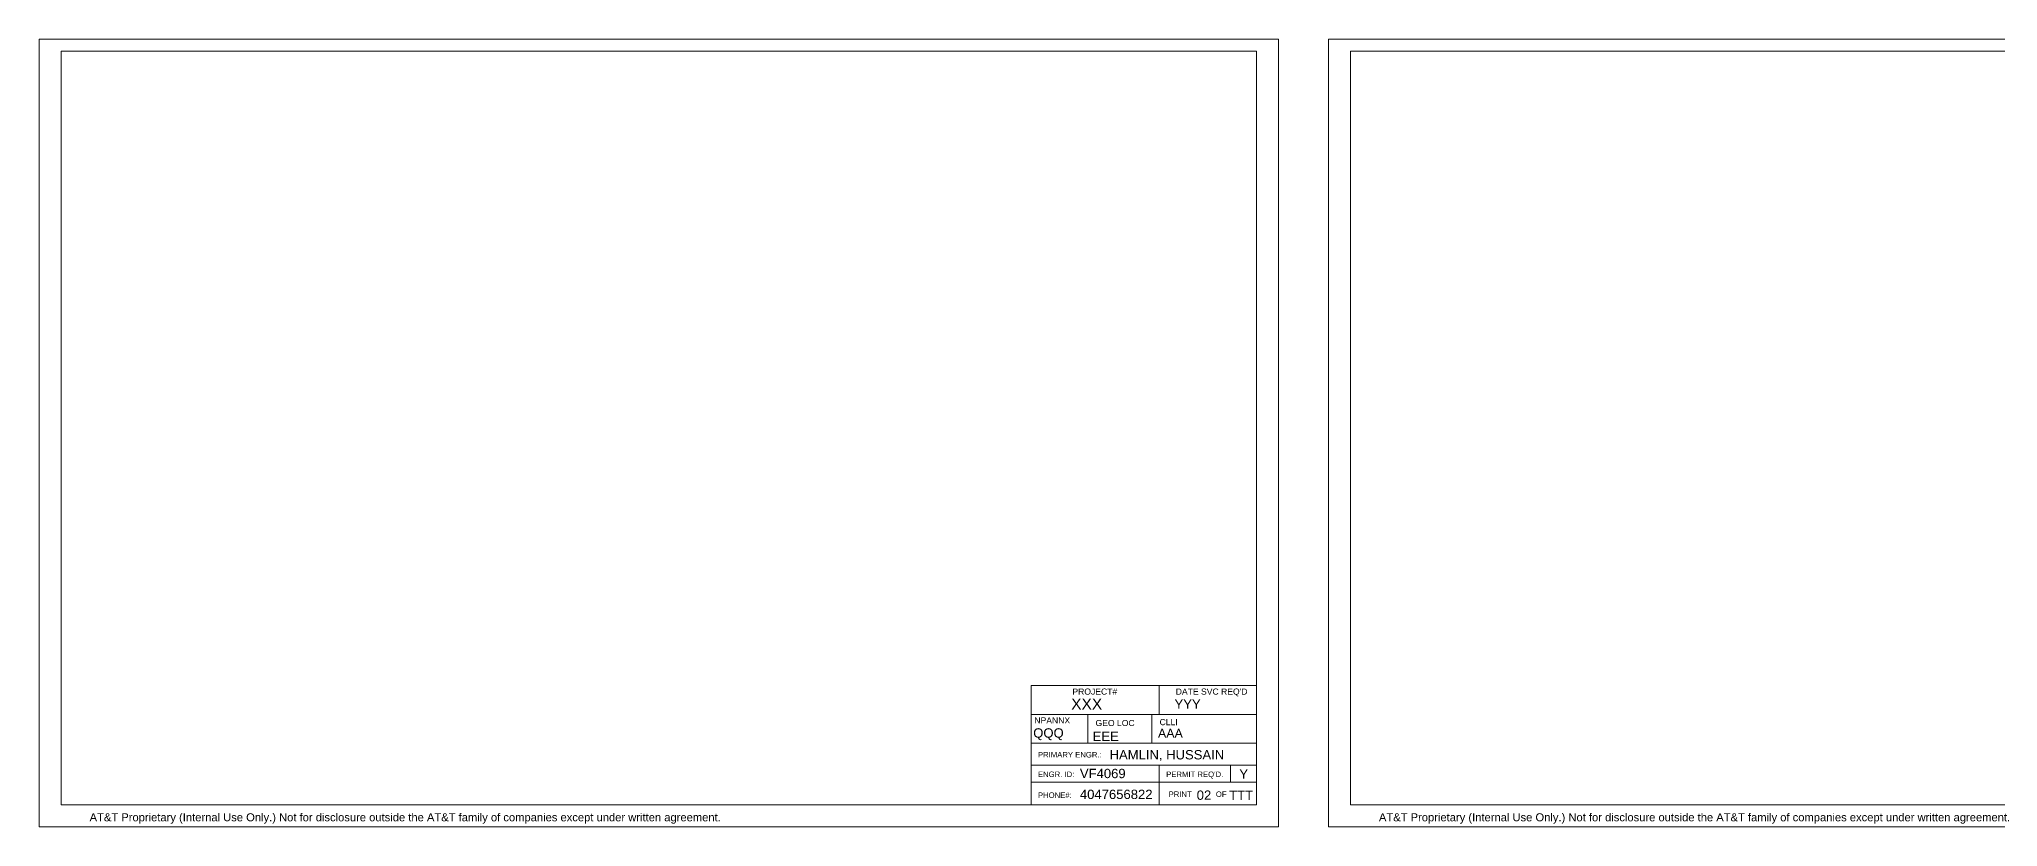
# Model space of a CAD drawing. Header units: feet. Extents: x -16154 to 3860, y -1534289809 to -1534279773.
# Drawn here: x -10064 to -7483, y -1534287409 to -1534286371 of the extents above; entities that cross this region are included whole.
import ezdxf

# ---------------------------------------------------------------- set-up
doc = ezdxf.new("R2010")
doc.units = ezdxf.units.FT
doc.header["$MEASUREMENT"] = 0
doc.layers.add('Level 18', color=7, linetype='Continuous', lineweight=0)
doc.layers.add('Level 63', color=7, linetype='Continuous', lineweight=0)
doc.styles.add('Telco', font='font000.shx', dxfattribs={"height": 9})

# ---------------------------------------------------------------- blocks, each defined once
blk = doc.blocks.new('*U151')
at = {"layer": 'Level 63', "color": 178, "linetype": 'Continuous', "lineweight": 0, "flags": 128}
blk.add_lwpolyline([(-816.6, 518.9), (816.6, 518.9), (816.6, -518.9), (-816.6, -518.9)], close=True, dxfattribs=at)
at = {"layer": 'Level 18', "color": 7, "linetype": 'Continuous', "lineweight": 0, "insert": (-750.1, -501.1), "char_height": 10.5464, "attachment_point": 1, "line_spacing_factor": 0.856011, "style": 'Telco', "bg_fill": 3, "box_fill_scale": 1, "bg_fill_color": 178, "bg_fill_transparency": 0}
blk.add_mtext('\\fArial Unicode MS|b0|i0|c00|p39;AT&T Proprietary (Internal Use Only.) Not for disclosure outside the AT&T family of companies except under written agreement. ', dxfattribs=at)
at = {"layer": 'Level 63', "color": 7, "linetype": 'Continuous', "lineweight": 0, "flags": 128}
blk.add_lwpolyline([(-787.6, 502.9), (787.6, 502.9), (787.6, -489.9), (-787.6, -489.9)], close=True, dxfattribs=at)
blk = doc.blocks.new('*U152')
at = {"layer": 'Level 18', "color": 7, "linetype": 'Continuous', "lineweight": 0}
for p, q in [((148.5, 78.4), (-148.5, 78.4)), ((-148.5, 78.4), (-148.5, -78.6)), ((20.5, 78.4), (20.5, 40.4)), ((148.5, 78.4), (148.5, -78.6)), ((148.5, 40.4), (-148.5, 40.4)), ((-73.7, 40.4), (-73.7, 2.4)), ((10.8, 40.4), (10.8, 2.4)), ((148.5, 2.4), (-148.5, 2.4)), ((-148.5, -26.6), (148.5, -26.6)), ((-148.5, -48.6), (148.5, -48.6)), ((20.5, -26.6), (20.5, -78.6)), ((114.5, -26.6), (114.5, -48.6)), ((-148.5, -78.6), (148.5, -78.6))]:
    blk.add_line(p, q, dxfattribs=at)
at = {"layer": 'Level 18', "color": 7, "linetype": 'Continuous', "lineweight": 0, "style": 'Telco', "bg_fill": 3, "box_fill_scale": 1, "bg_fill_color": 178, "bg_fill_transparency": 0}
for s, insert, char_height, attachment_point, line_spacing_factor in [('\\fArial Unicode MS|b0|i0|c00|p39;PROJECT#', (-94, 74.6), 8.099, 1, 0.933366), ("\\fArial Unicode MS|b0|i0|c00|p39;DATE SVC REQ'D", (42.2, 74.6), 8.099, 1, 0.933366), ('\\fArial Unicode MS|b0|i0|c00|p39;GEO LOC', (-63.5, 33.2), 8.099, 1, 0.933366), ('\\fArial Unicode MS|b0|i0|c00|p39;CLLI', (20.9, 34.4), 8.099, 1, 0.933366), ('\\fArial Unicode MS|b0|i0|c00|p39;QQQ', (-145.6, 22.2), 12.321, 1, 0.819132), ('\\fArial Unicode MS|b0|i0|c00|p39;PRIMARY ENGR.:', (-139.4, -9), 7.267, 1, 0.971553), ('\\fArial Unicode MS|b0|i0|c00|p39;ENGR. ID:', (-139.4, -34.8), 7.267, 1, 0.971553), ("\\fArial Unicode MS|b0|i0|c00|p39;PERMIT REQ'D.", (29.6, -34.8), 7.267, 1, 0.971553), ('\\fArial Unicode MS|b0|i0|c00|p39;Y', (126, -32), 12.321, 1, 0.819132), ('\\fArial Unicode MS|b0|i0|c00|p39;PHONE#:', (-139.4, -62.3), 7.267, 1, 0.971553), ('\\fArial Unicode MS|b0|i0|c00|p39;PRINT', (32.8, -61), 7.267, 1, 0.971553), ('\\fArial Unicode MS|b0|i0|c00|p39;TTT', (128.4, -66), 12.321, 5, 0.819132)]:
    blk.add_mtext(s, dxfattribs=dict(at, insert=insert, char_height=char_height, attachment_point=attachment_point, line_spacing_factor=line_spacing_factor))
for s, insert, char_height, attachment_point, line_spacing_factor in [('\\fArial Unicode MS|b0|i0|c00|p39;XXX', (-95.6, 61.4), 14.637, 1, 0.784462), ('\\fArial Unicode MS|b0|i0|c00|p39;YYY', (40.6, 60.2), 12.321, 1, 0.819132), ('\\fArial Unicode MS|b0|i0|c00|p39;EEE', (-67.3, 17.8), 12.321, 1, 0.819132), ('\\fArial Unicode MS|b0|i0|c00|p39;AAA', (18.8, 21.5), 11.71, 1, 0.830575), ('\\fArial Unicode MS|b0|i0|c00|p39;4047656822', (-84.1, -58.7), 12.321, 1, 0.819132), ('\\fArial Unicode MS|b0|i0|c00|p39;03', (79.4, -66), 12.321, 5, 0.819132)]:
    blk.add_mtext(s, dxfattribs=dict(at, insert=insert, char_height=char_height, attachment_point=attachment_point, line_spacing_factor=line_spacing_factor))
at = {"layer": 'Level 18', "color": 7, "linetype": 'Continuous', "lineweight": 0, "attachment_point": 1, "style": 'Telco', "bg_fill": 3, "box_fill_scale": 1, "bg_fill_color": 178, "bg_fill_transparency": 0}
for s, insert, char_height, line_spacing_factor in [('\\fArial Unicode MS|b0|i0|c00|p39;NPANNX', (-144.1, 36.6), 8.099, 0.933366), ('\\fArial Unicode MS|b0|i0|c00|p39;HAMLIN, HUSSAIN', (-45, -6.5), 12.321, 0.819132), ('\\fArial Unicode MS|b0|i0|c00|p39;OF', (95.1, -61), 7.267, 0.971553)]:
    blk.add_mtext(s, dxfattribs=dict(at, insert=insert, char_height=char_height, line_spacing_factor=line_spacing_factor))
at = {"layer": 'Level 18', "color": 7, "linetype": 'Continuous', "lineweight": 0, "insert": (-84.1, -31.2), "char_height": 12.321, "attachment_point": 1, "line_spacing_factor": 0.819132, "style": 'Telco', "bg_fill": 3, "box_fill_scale": 1, "bg_fill_color": 178, "bg_fill_transparency": 0}
blk.add_mtext('\\fArial Unicode MS|b0|i0|c00|p39;VF4069', dxfattribs=at)
blk = doc.blocks.new('*U150')
at = {"layer": 'Level 63', "color": 178, "linetype": 'Continuous', "lineweight": 0}
blk.add_blockref('*U151', (0, 0), dxfattribs=at)
at = {"layer": 'Level 18', "color": 7, "linetype": 'Continuous', "lineweight": 0}
blk.add_blockref('*U152', (639.1, -411.3), dxfattribs=at)
blk = doc.blocks.new('*U154')
at = {"layer": 'Level 63', "color": 178, "linetype": 'Continuous', "lineweight": 0, "flags": 128}
blk.add_lwpolyline([(-816.6, 518.9), (816.6, 518.9), (816.6, -518.9), (-816.6, -518.9)], close=True, dxfattribs=at)
at = {"layer": 'Level 18', "color": 7, "linetype": 'Continuous', "lineweight": 0, "insert": (-750.1, -501.1), "char_height": 10.5464, "attachment_point": 1, "line_spacing_factor": 0.856011, "style": 'Telco', "bg_fill": 3, "box_fill_scale": 1, "bg_fill_color": 178, "bg_fill_transparency": 0}
blk.add_mtext('\\fArial Unicode MS|b0|i0|c00|p39;AT&T Proprietary (Internal Use Only.) Not for disclosure outside the AT&T family of companies except under written agreement. ', dxfattribs=at)
at = {"layer": 'Level 63', "color": 7, "linetype": 'Continuous', "lineweight": 0, "flags": 128}
blk.add_lwpolyline([(-787.6, 502.9), (787.6, 502.9), (787.6, -489.9), (-787.6, -489.9)], close=True, dxfattribs=at)
blk = doc.blocks.new('*U155')
at = {"layer": 'Level 18', "color": 7, "linetype": 'Continuous', "lineweight": 0}
for p, q in [((148.5, 78.4), (-148.5, 78.4)), ((-148.5, 78.4), (-148.5, -78.6)), ((20.5, 78.4), (20.5, 40.4)), ((148.5, 78.4), (148.5, -78.6)), ((148.5, 40.4), (-148.5, 40.4)), ((-73.7, 40.4), (-73.7, 2.4)), ((10.8, 40.4), (10.8, 2.4)), ((148.5, 2.4), (-148.5, 2.4)), ((-148.5, -26.6), (148.5, -26.6)), ((-148.5, -48.6), (148.5, -48.6)), ((20.5, -26.6), (20.5, -78.6)), ((114.5, -26.6), (114.5, -48.6)), ((-148.5, -78.6), (148.5, -78.6))]:
    blk.add_line(p, q, dxfattribs=at)
at = {"layer": 'Level 18', "color": 7, "linetype": 'Continuous', "lineweight": 0, "style": 'Telco', "bg_fill": 3, "box_fill_scale": 1, "bg_fill_color": 178, "bg_fill_transparency": 0}
for s, insert, char_height, attachment_point, line_spacing_factor in [('\\fArial Unicode MS|b0|i0|c00|p39;PROJECT#', (-94, 74.6), 8.099, 1, 0.933366), ("\\fArial Unicode MS|b0|i0|c00|p39;DATE SVC REQ'D", (42.2, 74.6), 8.099, 1, 0.933366), ('\\fArial Unicode MS|b0|i0|c00|p39;GEO LOC', (-63.5, 33.2), 8.099, 1, 0.933366), ('\\fArial Unicode MS|b0|i0|c00|p39;CLLI', (20.9, 34.4), 8.099, 1, 0.933366), ('\\fArial Unicode MS|b0|i0|c00|p39;QQQ', (-145.6, 22.2), 12.321, 1, 0.819132), ('\\fArial Unicode MS|b0|i0|c00|p39;PRIMARY ENGR.:', (-139.4, -9), 7.267, 1, 0.971553), ('\\fArial Unicode MS|b0|i0|c00|p39;ENGR. ID:', (-139.4, -34.8), 7.267, 1, 0.971553), ("\\fArial Unicode MS|b0|i0|c00|p39;PERMIT REQ'D.", (29.6, -34.8), 7.267, 1, 0.971553), ('\\fArial Unicode MS|b0|i0|c00|p39;Y', (126, -32), 12.321, 1, 0.819132), ('\\fArial Unicode MS|b0|i0|c00|p39;PHONE#:', (-139.4, -62.3), 7.267, 1, 0.971553), ('\\fArial Unicode MS|b0|i0|c00|p39;PRINT', (32.8, -61), 7.267, 1, 0.971553), ('\\fArial Unicode MS|b0|i0|c00|p39;TTT', (128.4, -66), 12.321, 5, 0.819132)]:
    blk.add_mtext(s, dxfattribs=dict(at, insert=insert, char_height=char_height, attachment_point=attachment_point, line_spacing_factor=line_spacing_factor))
for s, insert, char_height, attachment_point, line_spacing_factor in [('\\fArial Unicode MS|b0|i0|c00|p39;XXX', (-95.6, 61.4), 14.637, 1, 0.784462), ('\\fArial Unicode MS|b0|i0|c00|p39;YYY', (40.6, 60.2), 12.321, 1, 0.819132), ('\\fArial Unicode MS|b0|i0|c00|p39;EEE', (-67.3, 17.8), 12.321, 1, 0.819132), ('\\fArial Unicode MS|b0|i0|c00|p39;AAA', (18.8, 21.5), 11.71, 1, 0.830575), ('\\fArial Unicode MS|b0|i0|c00|p39;4047656822', (-84.1, -58.7), 12.321, 1, 0.819132), ('\\fArial Unicode MS|b0|i0|c00|p39;02', (79.4, -66), 12.321, 5, 0.819132)]:
    blk.add_mtext(s, dxfattribs=dict(at, insert=insert, char_height=char_height, attachment_point=attachment_point, line_spacing_factor=line_spacing_factor))
at = {"layer": 'Level 18', "color": 7, "linetype": 'Continuous', "lineweight": 0, "attachment_point": 1, "style": 'Telco', "bg_fill": 3, "box_fill_scale": 1, "bg_fill_color": 178, "bg_fill_transparency": 0}
for s, insert, char_height, line_spacing_factor in [('\\fArial Unicode MS|b0|i0|c00|p39;NPANNX', (-144.1, 36.6), 8.099, 0.933366), ('\\fArial Unicode MS|b0|i0|c00|p39;HAMLIN, HUSSAIN', (-45, -6.5), 12.321, 0.819132), ('\\fArial Unicode MS|b0|i0|c00|p39;OF', (95.1, -61), 7.267, 0.971553)]:
    blk.add_mtext(s, dxfattribs=dict(at, insert=insert, char_height=char_height, line_spacing_factor=line_spacing_factor))
at = {"layer": 'Level 18', "color": 7, "linetype": 'Continuous', "lineweight": 0, "insert": (-84.1, -31.2), "char_height": 12.321, "attachment_point": 1, "line_spacing_factor": 0.819132, "style": 'Telco', "bg_fill": 3, "box_fill_scale": 1, "bg_fill_color": 178, "bg_fill_transparency": 0}
blk.add_mtext('\\fArial Unicode MS|b0|i0|c00|p39;VF4069', dxfattribs=at)
blk = doc.blocks.new('*U153')
at = {"layer": 'Level 63', "color": 178, "linetype": 'Continuous', "lineweight": 0}
blk.add_blockref('*U154', (0, 0), dxfattribs=at)
at = {"layer": 'Level 18', "color": 7, "linetype": 'Continuous', "lineweight": 0}
blk.add_blockref('*U155', (639.1, -411.3), dxfattribs=at)

msp = doc.modelspace()

# ---------------------------------------------------------------- block references
at = {"layer": 'Level 63', "color": 178, "linetype": 'Continuous', "lineweight": 0}
for name, p in [('*U153', (-9247.8, -1534286890.2)), ('*U150', (-7548.6, -1534286890.2))]:
    msp.add_blockref(name, p, dxfattribs=at)

doc.saveas('drawing.dxf')
